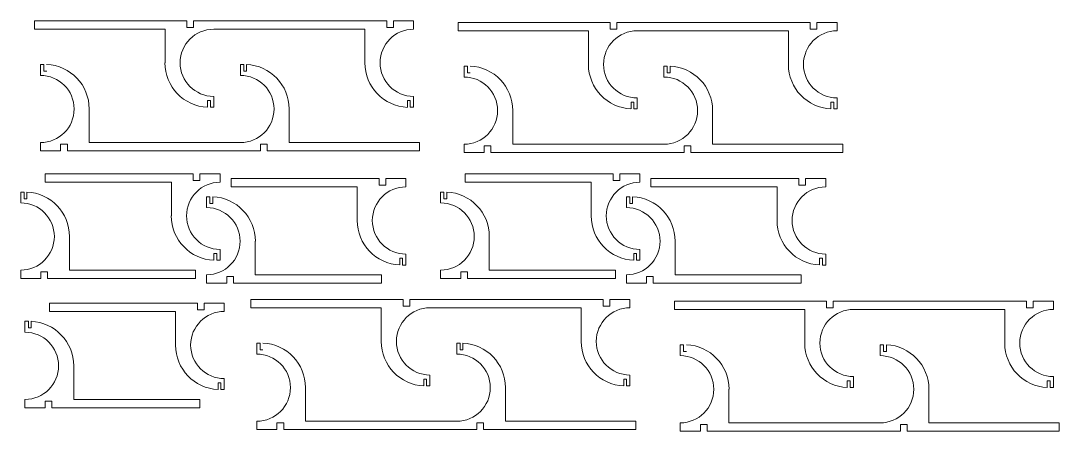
# Model space of a CAD drawing. Header units: inches. Extents: x -8.2 to 63.9, y 0 to 24.
# Drawn here: x 48.46 to 63.92, y 5.52 to 11.62 of the extents above; entities that cross this region are included whole.
import ezdxf

# ---------------------------------------------------------------- set-up
doc = ezdxf.new("R2010")
doc.units = ezdxf.units.IN
doc.header["$MEASUREMENT"] = 0

msp = doc.modelspace()

# ---------------------------------------------------------------- linework, layer by layer
at = {"color": 1, "linetype": 'Continuous', "lineweight": 15}
for p, q in [((48.668, 11.499), (48.668, 11.624)), ((50.934, 11.624), (48.668, 11.624)), ((50.934, 11.524), (50.934, 11.624)), ((51.034, 11.624), (51.034, 11.524)), ((53.911, 11.624), (51.034, 11.624)), ((53.911, 11.524), (53.911, 11.624)), ((54.011, 11.624), (54.011, 11.524)), ((54.311, 11.624), (54.011, 11.624)), ((54.311, 11.499), (54.311, 11.624)), ((54.974, 11.475), (54.974, 11.6)), ((57.239, 11.6), (54.974, 11.6)), ((57.239, 11.5), (57.239, 11.6)), ((57.339, 11.6), (57.339, 11.5)), ((60.216, 11.6), (57.339, 11.6)), ((60.216, 11.5), (60.216, 11.6)), ((60.316, 11.6), (60.316, 11.5)), ((60.616, 11.6), (60.316, 11.6)), ((60.616, 11.475), (60.616, 11.6)), ((48.668, 11.499), (50.609, 11.499)), ((50.609, 11.499), (50.609, 10.999)), ((51.034, 11.524), (50.934, 11.524)), ((51.334, 11.499), (53.586, 11.499)), ((53.586, 11.499), (53.586, 10.998)), ((54.011, 11.524), (53.911, 11.524)), ((54.974, 11.475), (56.914, 11.475)), ((56.914, 11.475), (56.914, 10.975)), ((57.339, 11.5), (57.239, 11.5)), ((57.639, 11.475), (59.891, 11.475)), ((59.891, 11.475), (59.891, 10.975)), ((60.316, 11.5), (60.216, 11.5)), ((48.755, 10.973), (48.755, 10.811)), ((48.805, 10.973), (48.755, 10.973)), ((48.805, 10.873), (48.805, 10.973)), ((48.847, 10.873), (48.805, 10.873)), ((51.732, 10.973), (51.732, 10.811)), ((51.782, 10.973), (51.732, 10.973)), ((51.782, 10.873), (51.782, 10.973)), ((51.824, 10.873), (51.782, 10.873)), ((51.824, 10.973), (51.824, 10.873)), ((55.061, 10.95), (55.061, 10.787)), ((55.111, 10.95), (55.061, 10.95)), ((55.111, 10.85), (55.111, 10.95)), ((55.153, 10.85), (55.111, 10.85)), ((58.038, 10.95), (58.038, 10.787)), ((58.088, 10.95), (58.038, 10.95)), ((58.088, 10.85), (58.088, 10.95)), ((58.13, 10.85), (58.088, 10.85)), ((58.13, 10.949), (58.13, 10.85)), ((51.242, 10.436), (51.284, 10.436)), ((51.242, 10.337), (51.242, 10.436)), ((51.284, 10.436), (51.284, 10.336)), ((51.334, 10.336), (51.334, 10.499)), ((54.219, 10.436), (54.261, 10.436)), ((54.219, 10.336), (54.219, 10.436)), ((54.261, 10.436), (54.261, 10.336)), ((54.311, 10.336), (54.311, 10.499)), ((57.548, 10.413), (57.589, 10.413)), ((57.548, 10.313), (57.548, 10.413)), ((57.589, 10.413), (57.589, 10.313)), ((57.639, 10.313), (57.639, 10.475)), ((60.525, 10.413), (60.566, 10.413)), ((60.525, 10.313), (60.525, 10.413)), ((60.566, 10.413), (60.566, 10.313)), ((60.616, 10.313), (60.616, 10.475)), ((49.48, 9.811), (49.48, 10.312)), ((51.284, 10.336), (51.334, 10.336)), ((52.457, 9.811), (52.457, 10.311)), ((54.261, 10.336), (54.311, 10.336)), ((55.786, 9.787), (55.786, 10.288)), ((57.589, 10.313), (57.639, 10.313)), ((58.763, 9.787), (58.763, 10.287)), ((60.566, 10.313), (60.616, 10.313)), ((48.755, 9.811), (48.755, 9.686)), ((49.055, 9.786), (49.155, 9.786)), ((49.055, 9.686), (49.055, 9.786)), ((49.155, 9.786), (49.155, 9.686)), ((51.732, 9.811), (49.48, 9.811)), ((52.032, 9.786), (52.132, 9.786)), ((52.032, 9.686), (52.032, 9.786)), ((52.132, 9.786), (52.132, 9.686)), ((54.397, 9.811), (52.457, 9.811)), ((54.397, 9.811), (54.397, 9.686)), ((55.061, 9.787), (55.061, 9.662)), ((55.361, 9.762), (55.461, 9.762)), ((55.361, 9.662), (55.361, 9.762)), ((55.461, 9.762), (55.461, 9.662)), ((58.038, 9.787), (55.786, 9.787)), ((58.338, 9.762), (58.438, 9.762)), ((58.338, 9.662), (58.338, 9.762)), ((58.438, 9.762), (58.438, 9.662)), ((60.703, 9.787), (58.763, 9.787)), ((60.703, 9.787), (60.703, 9.662)), ((48.755, 9.686), (49.055, 9.686)), ((49.155, 9.686), (52.032, 9.686)), ((52.132, 9.686), (54.397, 9.686)), ((55.061, 9.662), (55.361, 9.662)), ((55.461, 9.662), (58.338, 9.662)), ((58.438, 9.662), (60.703, 9.662)), ((48.826, 9.346), (48.826, 9.221)), ((51.029, 9.346), (48.826, 9.346)), ((51.029, 9.246), (51.029, 9.346)), ((51.129, 9.346), (51.129, 9.246)), ((51.429, 9.346), (51.129, 9.346)), ((51.429, 9.221), (51.429, 9.346)), ((55.077, 9.346), (55.077, 9.221)), ((57.28, 9.346), (55.077, 9.346)), ((57.28, 9.246), (57.28, 9.346)), ((57.38, 9.346), (57.38, 9.246)), ((57.68, 9.346), (57.38, 9.346)), ((57.68, 9.221), (57.68, 9.346)), ((48.826, 9.221), (50.704, 9.221)), ((50.704, 9.221), (50.704, 8.721)), ((51.129, 9.246), (51.029, 9.246)), ((51.593, 9.277), (51.593, 9.152)), ((53.796, 9.277), (51.593, 9.277)), ((51.593, 9.152), (53.471, 9.152)), ((53.471, 9.152), (53.471, 8.652)), ((53.796, 9.177), (53.796, 9.277)), ((53.896, 9.177), (53.796, 9.177)), ((53.896, 9.277), (53.896, 9.177)), ((54.196, 9.277), (53.896, 9.277)), ((54.196, 9.152), (54.196, 9.277)), ((55.077, 9.221), (56.955, 9.221)), ((56.955, 9.221), (56.955, 8.721)), ((57.38, 9.246), (57.28, 9.246)), ((57.844, 9.277), (57.844, 9.152)), ((60.047, 9.277), (57.844, 9.277)), ((57.844, 9.152), (59.722, 9.152)), ((59.722, 9.152), (59.722, 8.652)), ((60.047, 9.177), (60.047, 9.277)), ((60.147, 9.177), (60.047, 9.177)), ((60.147, 9.277), (60.147, 9.177)), ((60.447, 9.277), (60.147, 9.277)), ((60.447, 9.152), (60.447, 9.277)), ((48.461, 9.075), (48.461, 8.913)), ((48.511, 9.075), (48.461, 9.075)), ((48.511, 8.975), (48.511, 9.075)), ((48.553, 8.975), (48.511, 8.975)), ((48.553, 9.074), (48.553, 8.975)), ((51.228, 9.006), (51.228, 8.843)), ((51.278, 9.006), (51.228, 9.006)), ((51.278, 8.906), (51.278, 9.006)), ((51.32, 9.005), (51.32, 8.906)), ((54.713, 9.075), (54.713, 8.913)), ((54.763, 9.075), (54.713, 9.075)), ((54.763, 8.975), (54.763, 9.075)), ((54.805, 8.975), (54.763, 8.975)), ((54.805, 9.074), (54.805, 8.975)), ((57.48, 9.006), (57.48, 8.843)), ((57.53, 9.006), (57.48, 9.006)), ((57.53, 8.906), (57.53, 9.006)), ((57.572, 9.005), (57.572, 8.906)), ((51.32, 8.906), (51.278, 8.906)), ((57.572, 8.906), (57.53, 8.906)), ((49.186, 7.913), (49.186, 8.413)), ((55.438, 7.913), (55.438, 8.413)), ((51.429, 8.059), (51.429, 8.221)), ((51.953, 7.843), (51.953, 8.343)), ((57.68, 8.059), (57.68, 8.221)), ((58.205, 7.843), (58.205, 8.343)), ((51.337, 8.159), (51.379, 8.159)), ((51.337, 8.059), (51.337, 8.159)), ((51.379, 8.159), (51.379, 8.059)), ((51.379, 8.059), (51.429, 8.059)), ((54.104, 8.089), (54.146, 8.089)), ((54.104, 7.99), (54.104, 8.089)), ((54.146, 8.089), (54.146, 7.989)), ((54.196, 7.989), (54.196, 8.152)), ((57.588, 8.159), (57.63, 8.159)), ((57.588, 8.059), (57.588, 8.159)), ((57.63, 8.159), (57.63, 8.059)), ((57.63, 8.059), (57.68, 8.059)), ((60.355, 8.089), (60.397, 8.089)), ((60.355, 7.99), (60.355, 8.089)), ((60.397, 8.089), (60.397, 7.989)), ((60.447, 7.989), (60.447, 8.152)), ((48.461, 7.913), (48.461, 7.788)), ((48.761, 7.888), (48.861, 7.888)), ((48.761, 7.788), (48.761, 7.888)), ((48.861, 7.888), (48.861, 7.788)), ((51.064, 7.913), (49.186, 7.913)), ((51.064, 7.788), (51.064, 7.913)), ((54.146, 7.989), (54.196, 7.989)), ((54.713, 7.913), (54.713, 7.788)), ((55.013, 7.888), (55.113, 7.888)), ((55.013, 7.788), (55.013, 7.888)), ((55.113, 7.888), (55.113, 7.788)), ((57.316, 7.913), (55.438, 7.913)), ((57.316, 7.788), (57.316, 7.913)), ((60.397, 7.989), (60.447, 7.989)), ((48.461, 7.788), (48.761, 7.788)), ((48.861, 7.788), (51.064, 7.788)), ((51.228, 7.843), (51.228, 7.718)), ((51.528, 7.818), (51.628, 7.818)), ((51.528, 7.718), (51.528, 7.818)), ((51.628, 7.818), (51.628, 7.718)), ((53.831, 7.843), (51.953, 7.843)), ((53.831, 7.718), (53.831, 7.843)), ((54.713, 7.788), (55.013, 7.788)), ((55.113, 7.788), (57.316, 7.788)), ((57.48, 7.843), (57.48, 7.718)), ((57.78, 7.818), (57.88, 7.818)), ((57.78, 7.718), (57.78, 7.818)), ((57.88, 7.818), (57.88, 7.718)), ((60.083, 7.843), (58.205, 7.843)), ((60.083, 7.718), (60.083, 7.843)), ((51.228, 7.718), (51.528, 7.718)), ((51.628, 7.718), (53.831, 7.718)), ((57.48, 7.718), (57.78, 7.718)), ((57.88, 7.718), (60.083, 7.718)), ((48.888, 7.423), (48.888, 7.298)), ((51.091, 7.423), (48.888, 7.423)), ((51.091, 7.323), (51.091, 7.423)), ((51.191, 7.423), (51.191, 7.323)), ((51.491, 7.423), (51.191, 7.423)), ((51.491, 7.298), (51.491, 7.423)), ((51.889, 7.352), (51.889, 7.477)), ((54.154, 7.477), (51.889, 7.477)), ((54.154, 7.377), (54.154, 7.477)), ((54.254, 7.477), (54.254, 7.377)), ((57.131, 7.477), (54.254, 7.477)), ((57.131, 7.377), (57.131, 7.477)), ((57.231, 7.477), (57.231, 7.377)), ((57.531, 7.477), (57.231, 7.477)), ((57.531, 7.352), (57.531, 7.477)), ((58.195, 7.328), (58.195, 7.453)), ((60.46, 7.453), (58.195, 7.453)), ((60.46, 7.353), (60.46, 7.453)), ((60.56, 7.453), (60.56, 7.353)), ((63.437, 7.453), (60.56, 7.453)), ((63.437, 7.353), (63.437, 7.453)), ((63.537, 7.453), (63.537, 7.353)), ((63.837, 7.453), (63.537, 7.453)), ((63.837, 7.328), (63.837, 7.453)), ((48.888, 7.298), (50.766, 7.298)), ((50.766, 7.298), (50.766, 6.798)), ((51.191, 7.323), (51.091, 7.323)), ((51.889, 7.352), (53.829, 7.352)), ((53.829, 7.352), (53.829, 6.852)), ((54.254, 7.377), (54.154, 7.377)), ((54.554, 7.352), (56.806, 7.352)), ((56.806, 7.352), (56.806, 6.851)), ((57.231, 7.377), (57.131, 7.377)), ((58.195, 7.328), (60.135, 7.328)), ((60.135, 7.328), (60.135, 6.828)), ((60.56, 7.353), (60.46, 7.353)), ((60.86, 7.328), (63.112, 7.328)), ((63.112, 7.328), (63.112, 6.828)), ((63.537, 7.353), (63.437, 7.353)), ((48.524, 7.152), (48.524, 6.989)), ((48.574, 7.152), (48.524, 7.152)), ((48.574, 7.052), (48.574, 7.152)), ((48.615, 7.151), (48.615, 7.052)), ((48.615, 7.052), (48.574, 7.052)), ((51.976, 6.827), (51.976, 6.664)), ((52.026, 6.827), (51.976, 6.827)), ((52.026, 6.727), (52.026, 6.827)), ((54.953, 6.827), (54.953, 6.664)), ((55.003, 6.827), (54.953, 6.827)), ((55.003, 6.727), (55.003, 6.827)), ((55.045, 6.826), (55.045, 6.727)), ((52.068, 6.727), (52.026, 6.727)), ((55.045, 6.727), (55.003, 6.727)), ((58.281, 6.803), (58.281, 6.64)), ((58.331, 6.803), (58.281, 6.803)), ((58.331, 6.703), (58.331, 6.803)), ((58.373, 6.703), (58.331, 6.703)), ((61.258, 6.803), (61.258, 6.64)), ((61.308, 6.803), (61.258, 6.803)), ((61.308, 6.703), (61.308, 6.803)), ((61.35, 6.703), (61.308, 6.703)), ((61.35, 6.802), (61.35, 6.703)), ((49.249, 5.989), (49.249, 6.489)), ((54.554, 6.19), (54.554, 6.352)), ((57.531, 6.19), (57.531, 6.352)), ((51.399, 6.235), (51.441, 6.235)), ((51.399, 6.136), (51.399, 6.235)), ((51.441, 6.235), (51.441, 6.135)), ((51.491, 6.135), (51.491, 6.298)), ((54.463, 6.29), (54.504, 6.29)), ((54.463, 6.19), (54.463, 6.29)), ((54.504, 6.29), (54.504, 6.19)), ((54.504, 6.19), (54.554, 6.19)), ((57.44, 6.29), (57.481, 6.29)), ((57.44, 6.19), (57.44, 6.29)), ((57.481, 6.29), (57.481, 6.19)), ((57.481, 6.19), (57.531, 6.19)), ((60.768, 6.266), (60.81, 6.266)), ((60.768, 6.167), (60.768, 6.266)), ((60.81, 6.266), (60.81, 6.166)), ((60.86, 6.166), (60.86, 6.328)), ((63.745, 6.266), (63.787, 6.266)), ((63.745, 6.166), (63.745, 6.266)), ((63.787, 6.266), (63.787, 6.166)), ((63.837, 6.166), (63.837, 6.328)), ((51.441, 6.135), (51.491, 6.135)), ((52.701, 5.664), (52.701, 6.165)), ((55.678, 5.664), (55.678, 6.164)), ((59.006, 5.64), (59.006, 6.141)), ((60.81, 6.166), (60.86, 6.166)), ((61.983, 5.64), (61.983, 6.14)), ((63.787, 6.166), (63.837, 6.166)), ((48.524, 5.989), (48.524, 5.864)), ((48.824, 5.964), (48.924, 5.964)), ((48.824, 5.864), (48.824, 5.964)), ((48.924, 5.964), (48.924, 5.864)), ((51.127, 5.989), (49.249, 5.989)), ((51.127, 5.864), (51.127, 5.989)), ((48.524, 5.864), (48.824, 5.864)), ((48.924, 5.864), (51.127, 5.864)), ((51.976, 5.664), (51.976, 5.539)), ((52.276, 5.639), (52.376, 5.639)), ((52.276, 5.539), (52.276, 5.639)), ((52.376, 5.639), (52.376, 5.539)), ((54.953, 5.664), (52.701, 5.664)), ((55.253, 5.639), (55.353, 5.639)), ((55.253, 5.539), (55.253, 5.639)), ((55.353, 5.639), (55.353, 5.539)), ((57.618, 5.664), (55.678, 5.664)), ((57.618, 5.664), (57.618, 5.539)), ((58.281, 5.64), (58.281, 5.515)), ((58.581, 5.615), (58.681, 5.615)), ((58.581, 5.515), (58.581, 5.615)), ((58.681, 5.615), (58.681, 5.515)), ((61.258, 5.64), (59.006, 5.64)), ((61.558, 5.615), (61.658, 5.615)), ((61.558, 5.515), (61.558, 5.615)), ((61.658, 5.615), (61.658, 5.515)), ((63.924, 5.64), (61.983, 5.64)), ((63.924, 5.64), (63.924, 5.515)), ((51.976, 5.539), (52.276, 5.539)), ((52.376, 5.539), (55.253, 5.539)), ((55.353, 5.539), (57.618, 5.539)), ((58.281, 5.515), (58.581, 5.515)), ((58.681, 5.515), (61.558, 5.515)), ((61.658, 5.515), (63.924, 5.515))]:
    msp.add_line(p, q, dxfattribs=at)
for centre, radius, start, end in [((51.334, 10.999), 0.5, 90, 270), ((54.311, 10.999), 0.5, 90, 270), ((57.639, 10.975), 0.5, 90, 270), ((60.616, 10.975), 0.5, 90, 270), ((51.271, 10.999), 0.663, 180, 267.4527), ((54.248, 10.998), 0.663, 180, 267.4527), ((48.817, 10.312), 0.663, 0, 87.4527), ((51.794, 10.311), 0.663, 0, 87.4527), ((55.123, 10.288), 0.663, 0, 87.4527), ((57.577, 10.975), 0.663, 180, 267.4527), ((58.1, 10.287), 0.663, 0, 87.4527), ((60.554, 10.975), 0.663, 180, 267.4527), ((48.755, 10.311), 0.5, 270, 90), ((51.732, 10.311), 0.5, 270, 90), ((55.061, 10.287), 0.5, 270, 90), ((58.038, 10.287), 0.5, 270, 90), ((51.429, 8.721), 0.5, 90, 270), ((54.196, 8.652), 0.5, 90, 270), ((57.68, 8.721), 0.5, 90, 270), ((60.447, 8.652), 0.5, 90, 270), ((48.524, 8.413), 0.663, 0, 87.4527), ((51.291, 8.343), 0.663, 0, 87.4527), ((54.775, 8.413), 0.663, 0, 87.4527), ((57.542, 8.343), 0.663, 0, 87.4527), ((48.461, 8.413), 0.5, 270, 90), ((51.228, 8.343), 0.5, 270, 90), ((54.713, 8.413), 0.5, 270, 90), ((57.48, 8.343), 0.5, 270, 90), ((51.366, 8.721), 0.663, 180, 267.4527), ((57.618, 8.721), 0.663, 180, 267.4527), ((54.133, 8.652), 0.663, 180, 267.4527), ((60.385, 8.652), 0.663, 180, 267.4527), ((51.491, 6.798), 0.5, 90, 270), ((54.554, 6.852), 0.5, 90, 270), ((57.531, 6.852), 0.5, 90, 270), ((60.86, 6.828), 0.5, 90, 270), ((63.837, 6.828), 0.5, 90, 270), ((48.586, 6.489), 0.663, 0, 87.4527), ((48.524, 6.489), 0.5, 270, 90), ((52.038, 6.165), 0.663, 0, 87.4527), ((54.492, 6.852), 0.663, 180, 267.4527), ((55.015, 6.164), 0.663, 0, 87.4527), ((57.469, 6.851), 0.663, 180, 267.4527), ((60.798, 6.828), 0.663, 180, 267.4527), ((63.775, 6.828), 0.663, 180, 267.4527), ((51.428, 6.798), 0.663, 180, 267.4527), ((51.976, 6.164), 0.5, 270, 90), ((54.953, 6.164), 0.5, 270, 90), ((58.344, 6.141), 0.663, 0, 87.4527), ((61.321, 6.14), 0.663, 0, 87.4527), ((58.281, 6.14), 0.5, 270, 90), ((61.258, 6.14), 0.5, 270, 90)]:
    msp.add_arc(centre, radius, start, end, dxfattribs=at)

doc.saveas('drawing.dxf')
